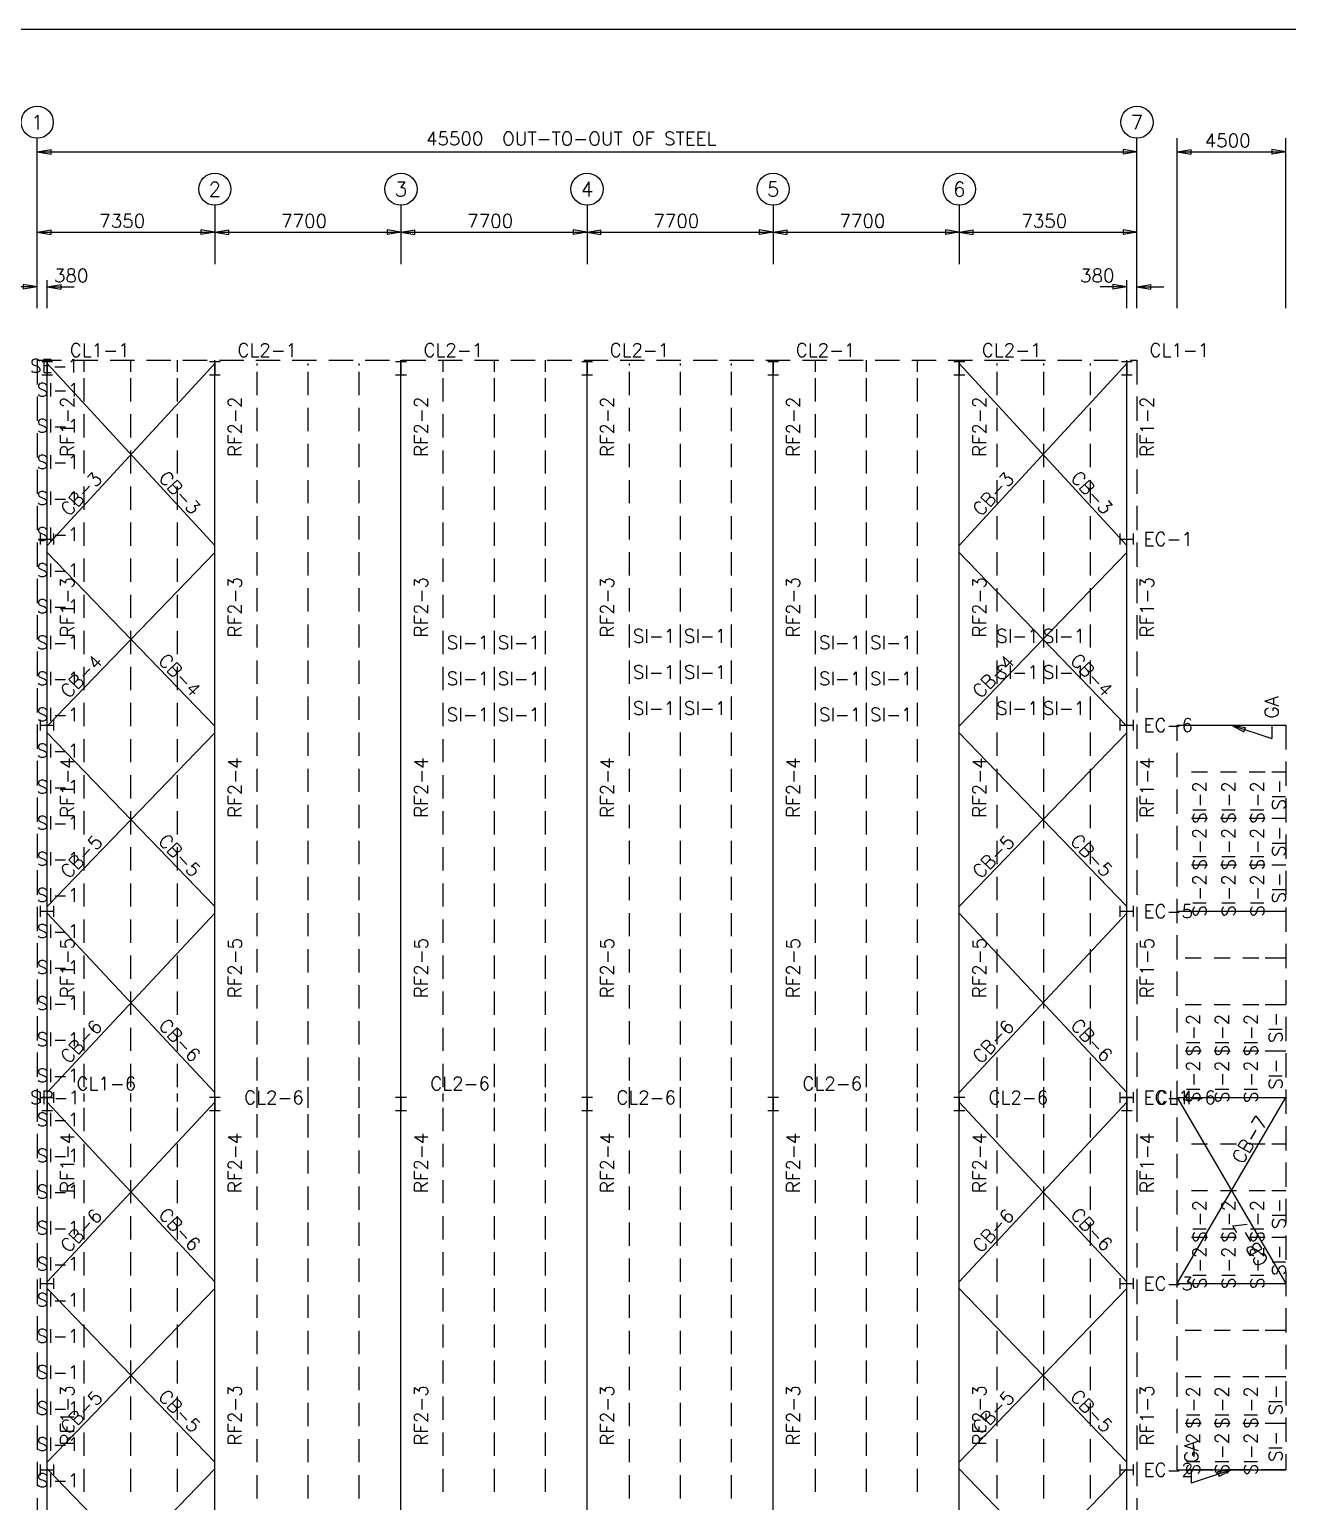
# Model space of a CAD drawing. Extents: x 0 to 133297, y 0 to 94260.
# Drawn here: x 46682 to 98735, y 33364 to 94260 of the extents above; entities that cross this region are included whole.
import ezdxf
from ezdxf.enums import TextEntityAlignment as Align

# ---------------------------------------------------------------- set-up
doc = ezdxf.new("R2010")
doc.units = 0
doc.linetypes.add('CONTIN', pattern=[0])
doc.linetypes.add('DASHED', pattern=[1507.5, 1007.7, -499.8])
doc.layers.get('0').update_dxf_attribs({"linetype": 'CONTIN'})
for name, color, linetype in [('1', 7, 'CONTIN'), ('10', 10, 'CONTIN'), ('11', 7, 'CONTIN'), ('12', 6, 'CONTIN'), ('13', 1, 'CONTIN'), ('15', 7, 'CONTIN'), ('2', 6, 'CONTIN'), ('22', 7, 'CONTIN'), ('3', 7, 'CONTIN'), ('4', 7, 'CONTIN'), ('5', 5, 'DASHED'), ('6', 6, 'CONTIN')]:
    doc.layers.add(name, color=color, linetype=linetype)
doc.styles.add('SIMPLEX', font='SIMPLEX')

# ---------------------------------------------------------------- blocks, each defined once
blk = doc.blocks.new('ARROWP')
for p, q in [((0, 0), (-576, 96)), ((-576, 96), (-576, -96)), ((0, 0), (-576, -96))]:
    blk.add_line(p, q)
blk = doc.blocks.new('WCOL')
for p, q in [((-10.2, 0), (10.2, 0)), ((0, 0), (0, -25.4)), ((-10.2, -25.4), (10.2, -25.4))]:
    blk.add_line(p, q)
blk = doc.blocks.new('ARROW')
for p, q in [((0, 0), (-576, 96)), ((-576, 96), (-576, -96)), ((0, 0), (-576, -96))]:
    blk.add_line(p, q)
blk = doc.blocks.new('ROFFRM')
at = {"layer": '1'}
for p, q in [((1934.99988, 61000.0078), (1934.99988, 60516.6406)), ((3865.00122, 61000.0078), (3865.00122, 60516.6406)), ((5794.99951, 61000.0078), (5794.99951, 60516.6406)), ((16787.5, 61000.0078), (16787.5, 60516.6406)), ((18900, 61000.0078), (18900, 60516.6406)), ((21012.498, 61000.0078), (21012.498, 60516.6406)), ((32187.498, 61000.0078), (32187.498, 60516.6406)), ((34300, 61000.0078), (34300, 60516.6406)), ((36412.5, 61000.0078), (36412.5, 60516.6406)), ((415.659851, 53325.4219), (7350, 60861.4453)), ((415.659851, 60861.4453), (7350, 53325.4219)), ((9087.49902, 60861.4453), (9087.49902, 60782.6563)), ((9087.49902, 60516.6328), (9087.49902, 59556.1289)), ((11200, 60861.4453), (11200, 60782.6563)), ((11200, 60516.6328), (11200, 59556.1289)), ((13312.5, 60861.4453), (13312.5, 60782.6563)), ((13312.5, 60516.6328), (13312.5, 59556.1289)), ((24487.498, 60861.4453), (24487.498, 60782.6563)), ((24487.498, 60516.6328), (24487.498, 59556.1289)), ((26599.998, 60861.4453), (26599.998, 60782.6563)), ((26599.998, 60516.6328), (26599.998, 59556.1289)), ((28712.5, 60861.4453), (28712.5, 60782.6563)), ((28712.5, 60516.6328), (28712.5, 59556.1289)), ((38150, 53325.4219), (45084.3438, 60861.4453)), ((38150, 60861.4453), (45084.3438, 53325.4219)), ((39705, 60861.4453), (39705, 60782.6563)), ((39705, 60516.6328), (39705, 59556.1289)), ((41635, 60861.4453), (41635, 60782.6563)), ((41635, 60516.6328), (41635, 59556.1289)), ((43565, 60861.4453), (43565, 60782.6563)), ((43565, 60516.6328), (43565, 59556.1289)), ((1934.99988, 60250.6172), (1934.99988, 59290.1133)), ((3865.00122, 60250.6172), (3865.00122, 59290.1133)), ((5794.99951, 60250.6172), (5794.99951, 59290.1133)), ((16787.5, 60250.6172), (16787.5, 59290.1133)), ((18900, 60250.6172), (18900, 59290.1133)), ((21012.498, 60250.6172), (21012.498, 59290.1133)), ((32187.498, 60250.6172), (32187.498, 59290.1133)), ((34300, 60250.6172), (34300, 59290.1133)), ((36412.5, 60250.6172), (36412.5, 59290.1133)), ((1934.99988, 58758.0625), (1934.99988, 57797.5547)), ((3865.00122, 58758.0625), (3865.00122, 57797.5547)), ((5794.99951, 58758.0625), (5794.99951, 57797.5547)), ((9087.49902, 59024.0781), (9087.49902, 58063.5703)), ((11200, 59024.0781), (11200, 58063.5703)), ((13312.5, 59024.0781), (13312.5, 58063.5703)), ((16787.5, 58758.0625), (16787.5, 57797.5547)), ((18900, 58758.0625), (18900, 57797.5547)), ((21012.498, 58758.0625), (21012.498, 57797.5547)), ((24487.498, 59024.0781), (24487.498, 58063.5703)), ((26599.998, 59024.0781), (26599.998, 58063.5703)), ((28712.5, 59024.0781), (28712.5, 58063.5703)), ((32187.498, 58758.0625), (32187.498, 57797.5547)), ((34300, 58758.0625), (34300, 57797.5547)), ((36412.5, 58758.0625), (36412.5, 57797.5547)), ((39705, 59024.0781), (39705, 58063.5703)), ((41635, 59024.0781), (41635, 58063.5703)), ((43565, 59024.0781), (43565, 58063.5703)), ((1934.99988, 57265.5117), (1934.99988, 56305)), ((3865.00122, 57265.5117), (3865.00122, 56305)), ((5794.99951, 57265.5117), (5794.99951, 56305)), ((9087.49902, 57531.5273), (9087.49902, 56571.0156)), ((11200, 57531.5273), (11200, 56571.0156)), ((13312.5, 57531.5273), (13312.5, 56571.0156)), ((16787.5, 57265.5117), (16787.5, 56305)), ((18900, 57265.5117), (18900, 56305)), ((21012.498, 57265.5117), (21012.498, 56305)), ((24487.498, 57531.5273), (24487.498, 56571.0156)), ((26599.998, 57531.5273), (26599.998, 56571.0156)), ((28712.5, 57531.5273), (28712.5, 56571.0156)), ((32187.498, 57265.5117), (32187.498, 56305)), ((34300, 57265.5117), (34300, 56305)), ((36412.5, 57265.5117), (36412.5, 56305)), ((39705, 57531.5273), (39705, 56571.0156)), ((41635, 57531.5273), (41635, 56571.0156)), ((43565, 57531.5273), (43565, 56571.0156)), ((9087.49902, 56038.9648), (9087.49902, 55078.4648)), ((11200, 56038.9648), (11200, 55078.4648)), ((13312.5, 56038.9648), (13312.5, 55078.4648)), ((24487.498, 56038.9648), (24487.498, 55078.4648)), ((26599.998, 56038.9648), (26599.998, 55078.4648)), ((28712.5, 56038.9648), (28712.5, 55078.4648)), ((39705, 56038.9648), (39705, 55078.4648)), ((41635, 56038.9648), (41635, 55078.4648)), ((43565, 56038.9648), (43565, 55078.4648)), ((1934.99988, 55772.9453), (1934.99988, 54812.4414)), ((3865.00122, 55772.9453), (3865.00122, 54812.4414)), ((5794.99951, 55772.9453), (5794.99951, 54812.4414)), ((16787.5, 55772.9453), (16787.5, 54812.4414)), ((18900, 55772.9453), (18900, 54812.4414)), ((21012.498, 55772.9453), (21012.498, 54812.4414)), ((32187.498, 55772.9453), (32187.498, 54812.4414)), ((34300, 55772.9453), (34300, 54812.4414)), ((36412.5, 55772.9453), (36412.5, 54812.4414)), ((1934.99988, 54280.3984), (1934.99988, 53319.8828)), ((3865.00122, 54280.3984), (3865.00122, 53319.8828)), ((5794.99951, 54280.3984), (5794.99951, 53319.8828)), ((9087.49902, 54546.4141), (9087.49902, 53585.9023)), ((11200, 54546.4141), (11200, 53585.9023)), ((13312.5, 54546.4141), (13312.5, 53585.9023)), ((16787.5, 54280.3984), (16787.5, 53319.8828)), ((18900, 54280.3984), (18900, 53319.8828)), ((21012.498, 54280.3984), (21012.498, 53319.8828)), ((24487.498, 54546.4141), (24487.498, 53585.9023)), ((26599.998, 54546.4141), (26599.998, 53585.9023)), ((28712.5, 54546.4141), (28712.5, 53585.9023)), ((32187.498, 54280.3984), (32187.498, 53319.8828)), ((34300, 54280.3984), (34300, 53319.8828)), ((36412.5, 54280.3984), (36412.5, 53319.8828)), ((39705, 54546.4141), (39705, 53585.9023)), ((41635, 54546.4141), (41635, 53585.9023)), ((43565, 54546.4141), (43565, 53585.9023)), ((415.659851, 45862.6445), (7350, 53048.3164)), ((415.659851, 53048.3164), (7350, 45862.6445)), ((9087.49902, 53053.8516), (9087.49902, 52093.3516)), ((11200, 53053.8516), (11200, 52093.3516)), ((13312.5, 53053.8516), (13312.5, 52093.3516)), ((24487.498, 53053.8516), (24487.498, 52093.3516)), ((26599.998, 53053.8516), (26599.998, 52093.3516)), ((28712.5, 53053.8516), (28712.5, 52093.3516)), ((38150, 45862.6445), (45084.3438, 53048.3164)), ((38150, 53048.3164), (45084.3438, 45862.6445)), ((39705, 53053.8516), (39705, 52093.3516)), ((41635, 53053.8516), (41635, 52093.3516)), ((43565, 53053.8516), (43565, 52093.3516)), ((1934.99988, 52787.8359), (1934.99988, 51827.3242)), ((3865.00122, 52787.8359), (3865.00122, 51827.3242)), ((5794.99951, 52787.8359), (5794.99951, 51827.3242)), ((16787.5, 52787.8359), (16787.5, 51827.3242)), ((18900, 52787.8359), (18900, 51827.3242)), ((21012.498, 52787.8359), (21012.498, 51827.3242)), ((32187.498, 52787.8359), (32187.498, 51827.3242)), ((34300, 52787.8359), (34300, 51827.3242)), ((36412.5, 52787.8359), (36412.5, 51827.3242)), ((1934.99988, 51295.2852), (1934.99988, 50334.7695)), ((3865.00122, 51295.2852), (3865.00122, 50334.7695)), ((5794.99951, 51295.2852), (5794.99951, 50334.7695)), ((9087.49902, 51561.3086), (9087.49902, 50600.793)), ((11200, 51561.3086), (11200, 50600.793)), ((13312.5, 51561.3086), (13312.5, 50600.793)), ((16787.5, 51295.2852), (16787.5, 50334.7695)), ((18900, 51295.2852), (18900, 50334.7695)), ((21012.498, 51295.2852), (21012.498, 50334.7695)), ((24487.498, 51561.3086), (24487.498, 50600.793)), ((26599.998, 51561.3086), (26599.998, 50600.793)), ((28712.5, 51561.3086), (28712.5, 50600.793)), ((32187.498, 51295.2852), (32187.498, 50334.7695)), ((34300, 51295.2852), (34300, 50334.7695)), ((36412.5, 51295.2852), (36412.5, 50334.7695)), ((39705, 51561.3086), (39705, 50600.793)), ((41635, 51561.3086), (41635, 50600.793)), ((43565, 51561.3086), (43565, 50600.793)), ((9087.49902, 50068.75), (9087.49902, 49108.2383)), ((11200, 50068.75), (11200, 49108.2383)), ((13312.5, 50068.75), (13312.5, 49108.2383)), ((24487.498, 50068.75), (24487.498, 49108.2383)), ((26599.998, 50068.75), (26599.998, 49108.2383)), ((28712.5, 50068.75), (28712.5, 49108.2383)), ((39705, 50068.75), (39705, 49108.2383)), ((41635, 50068.75), (41635, 49108.2383)), ((43565, 50068.75), (43565, 49108.2383)), ((1934.99988, 49802.7266), (1934.99988, 48842.2148)), ((3865.00122, 49802.7266), (3865.00122, 48842.2148)), ((5794.99951, 49802.7266), (5794.99951, 48842.2148)), ((16787.5, 49802.7266), (16787.5, 48842.2148)), ((18900, 49802.7266), (18900, 48842.2148)), ((21012.498, 49802.7266), (21012.498, 48842.2148)), ((32187.498, 49802.7266), (32187.498, 48842.2148)), ((34300, 49802.7266), (34300, 48842.2148)), ((36412.5, 49802.7266), (36412.5, 48842.2148)), ((1934.99988, 48310.1719), (1934.99988, 47349.6563)), ((3865.00122, 48310.1719), (3865.00122, 47349.6563)), ((5794.99951, 48310.1719), (5794.99951, 47349.6563)), ((9087.49902, 48576.1953), (9087.49902, 47615.6797)), ((11200, 48576.1953), (11200, 47615.6797)), ((13312.5, 48576.1953), (13312.5, 47615.6797)), ((16787.5, 48310.1719), (16787.5, 47349.6563)), ((18900, 48310.1719), (18900, 47349.6563)), ((21012.498, 48310.1719), (21012.498, 47349.6563)), ((24487.498, 48576.1953), (24487.498, 47615.6797)), ((26599.998, 48576.1953), (26599.998, 47615.6797)), ((28712.5, 48576.1953), (28712.5, 47615.6797)), ((32187.498, 48310.1719), (32187.498, 47349.6563)), ((34300, 48310.1719), (34300, 47349.6563)), ((36412.5, 48310.1719), (36412.5, 47349.6563)), ((39705, 48576.1953), (39705, 47615.6797)), ((41635, 48576.1953), (41635, 47615.6797)), ((43565, 48576.1953), (43565, 47615.6797)), ((9087.49902, 47083.6367), (9087.49902, 46123.125)), ((11200, 47083.6367), (11200, 46123.125)), ((13312.5, 47083.6367), (13312.5, 46123.125)), ((24487.498, 47083.6367), (24487.498, 46123.125)), ((26599.998, 47083.6367), (26599.998, 46123.125)), ((28712.5, 47083.6367), (28712.5, 46123.125)), ((39705, 47083.6367), (39705, 46123.125)), ((41635, 47083.6367), (41635, 46123.125)), ((43565, 47083.6367), (43565, 46123.125)), ((1934.99988, 46817.6133), (1934.99988, 45857.1016)), ((3865.00122, 46817.6133), (3865.00122, 45857.1016)), ((5794.99951, 46817.6133), (5794.99951, 45857.1016)), ((16787.5, 46817.6133), (16787.5, 45857.1016)), ((18900, 46817.6133), (18900, 45857.1016)), ((21012.498, 46817.6133), (21012.498, 45857.1016)), ((32187.498, 46817.6133), (32187.498, 45857.1016)), ((34300, 46817.6133), (34300, 45857.1016)), ((36412.5, 46817.6133), (36412.5, 45857.1016)), ((415.659851, 38399.8672), (7350, 45585.5391)), ((415.659851, 45585.5391), (7350, 38399.8672)), ((1934.99988, 45325.0586), (1934.99988, 44364.5469)), ((3865.00122, 45325.0586), (3865.00122, 44364.5469)), ((5794.99951, 45325.0586), (5794.99951, 44364.5469)), ((9087.49902, 45591.082), (9087.49902, 44630.5703)), ((11200, 45591.082), (11200, 44630.5703)), ((13312.5, 45591.082), (13312.5, 44630.5703)), ((16787.5, 45325.0586), (16787.5, 44364.5469)), ((18900, 45325.0586), (18900, 44364.5469)), ((21012.498, 45325.0586), (21012.498, 44364.5469)), ((24487.498, 45591.082), (24487.498, 44630.5703)), ((26599.998, 45591.082), (26599.998, 44630.5703)), ((28712.5, 45591.082), (28712.5, 44630.5703)), ((32187.498, 45325.0586), (32187.498, 44364.5469)), ((34300, 45325.0586), (34300, 44364.5469)), ((36412.5, 45325.0586), (36412.5, 44364.5469)), ((38150, 38399.8672), (45084.3438, 45585.5391)), ((38150, 45585.5391), (45084.3438, 38399.8672)), ((39705, 45591.082), (39705, 44630.5703)), ((41635, 45591.082), (41635, 44630.5703)), ((43565, 45591.082), (43565, 44630.5703)), ((9087.49902, 44098.5313), (9087.49902, 43138.0156)), ((11200, 44098.5313), (11200, 43138.0156)), ((13312.5, 44098.5313), (13312.5, 43138.0156)), ((24487.498, 44098.5313), (24487.498, 43138.0156)), ((26599.998, 44098.5313), (26599.998, 43138.0156)), ((28712.5, 44098.5313), (28712.5, 43138.0156)), ((39705, 44098.5313), (39705, 43138.0156)), ((41635, 44098.5313), (41635, 43138.0156)), ((43565, 44098.5313), (43565, 43138.0156)), ((47760.6797, 43975.0039), (48422.6836, 43975.0039)), ((48954.7266, 43975.0039), (49616.7305, 43975.0039)), ((50148.7695, 43975.0039), (50810.7695, 43975.0039)), ((51076.793, 43975.0039), (51662.6406, 43975.0039)), ((51076.793, 43975.0039), (51662.6406, 43975.0039)), ((1934.99988, 43832.5039), (1934.99988, 42871.9922)), ((3865.00122, 43832.5039), (3865.00122, 42871.9922)), ((5794.99951, 43832.5039), (5794.99951, 42871.9922)), ((16787.5, 43832.5039), (16787.5, 42871.9922)), ((18900, 43832.5039), (18900, 42871.9922)), ((21012.498, 43832.5039), (21012.498, 42871.9922)), ((32187.498, 43832.5039), (32187.498, 42871.9922)), ((34300, 43832.5039), (34300, 42871.9922)), ((36412.5, 43832.5039), (36412.5, 42871.9922)), ((1934.99988, 42339.9492), (1934.99988, 41379.4336)), ((3865.00122, 42339.9492), (3865.00122, 41379.4336)), ((5794.99951, 42339.9492), (5794.99951, 41379.4336)), ((9087.49902, 42605.9727), (9087.49902, 41645.457)), ((11200, 42605.9727), (11200, 41645.457)), ((13312.5, 42605.9727), (13312.5, 41645.457)), ((16787.5, 42339.9492), (16787.5, 41379.4336)), ((18900, 42339.9492), (18900, 41379.4336)), ((21012.498, 42339.9492), (21012.498, 41379.4336)), ((24487.498, 42605.9727), (24487.498, 41645.457)), ((26599.998, 42605.9727), (26599.998, 41645.457)), ((28712.5, 42605.9727), (28712.5, 41645.457)), ((32187.498, 42339.9492), (32187.498, 41379.4336)), ((34300, 42339.9492), (34300, 41379.4336)), ((36412.5, 42339.9492), (36412.5, 41379.4336)), ((39705, 42605.9727), (39705, 41645.457)), ((41635, 42605.9727), (41635, 41645.457)), ((43565, 42605.9727), (43565, 41645.457)), ((47760.6797, 42050.0039), (48422.6836, 42050.0039)), ((48954.7266, 42050.0039), (49616.7305, 42050.0039)), ((50148.7695, 42050.0039), (50810.7695, 42050.0039)), ((51076.793, 42050.0039), (51662.6406, 42050.0039)), ((51076.793, 42050.0039), (51662.6406, 42050.0039)), ((1934.99988, 40847.3906), (1934.99988, 39886.8789)), ((3865.00122, 40847.3906), (3865.00122, 39886.8789)), ((5794.99951, 40847.3906), (5794.99951, 39886.8789)), ((9087.49902, 41113.4141), (9087.49902, 40152.9023)), ((11200, 41113.4141), (11200, 40152.9023)), ((13312.5, 41113.4141), (13312.5, 40152.9023)), ((16787.5, 40847.3906), (16787.5, 39886.8789)), ((18900, 40847.3906), (18900, 39886.8789)), ((21012.498, 40847.3906), (21012.498, 39886.8789)), ((24487.498, 41113.4141), (24487.498, 40152.9023)), ((26599.998, 41113.4141), (26599.998, 40152.9023)), ((28712.5, 41113.4141), (28712.5, 40152.9023)), ((32187.498, 40847.3906), (32187.498, 39886.8789)), ((34300, 40847.3906), (34300, 39886.8789)), ((36412.5, 40847.3906), (36412.5, 39886.8789)), ((39705, 41113.4141), (39705, 40152.9023)), ((41635, 41113.4141), (41635, 40152.9023)), ((43565, 41113.4141), (43565, 40152.9023)), ((9087.49902, 39620.8633), (9087.49902, 38660.3477)), ((11200, 39620.8633), (11200, 38660.3477)), ((13312.5, 39620.8633), (13312.5, 38660.3477)), ((24487.498, 39620.8633), (24487.498, 38660.3477)), ((26599.998, 39620.8633), (26599.998, 38660.3477)), ((28712.5, 39620.8633), (28712.5, 38660.3477)), ((39705, 39620.8633), (39705, 38660.3477)), ((41635, 39620.8633), (41635, 38660.3477)), ((43565, 39620.8633), (43565, 38660.3477)), ((47760.6797, 40125), (48422.6836, 40125)), ((48954.7266, 40125), (49616.7305, 40125)), ((50148.7695, 40125), (50810.7695, 40125)), ((51076.793, 40125), (51662.6406, 40125)), ((51076.793, 40125), (51662.6406, 40125)), ((1934.99988, 39354.8359), (1934.99988, 38394.3242)), ((3865.00122, 39354.8359), (3865.00122, 38394.3242)), ((5794.99951, 39354.8359), (5794.99951, 38394.3242)), ((16787.5, 39354.8359), (16787.5, 38394.3242)), ((18900, 39354.8359), (18900, 38394.3242)), ((21012.498, 39354.8359), (21012.498, 38394.3242)), ((32187.498, 39354.8359), (32187.498, 38394.3242)), ((34300, 39354.8359), (34300, 38394.3242)), ((36412.5, 39354.8359), (36412.5, 38394.3242)), ((415.659851, 30700.0039), (7350, 38122.7617)), ((415.659851, 38122.7617), (7350, 30700.0039)), ((1934.99988, 37862.2813), (1934.99988, 36901.7656)), ((3865.00122, 37862.2813), (3865.00122, 36901.7656)), ((5794.99951, 37862.2813), (5794.99951, 36901.7656)), ((9087.49902, 38128.3047), (9087.49902, 37167.7891)), ((11200, 38128.3047), (11200, 37167.7891)), ((13312.5, 38128.3047), (13312.5, 37167.7891)), ((16787.5, 37862.2813), (16787.5, 36901.7656)), ((18900, 37862.2813), (18900, 36901.7656)), ((21012.498, 37862.2813), (21012.498, 36901.7656)), ((24487.498, 38128.3047), (24487.498, 37167.7891)), ((26599.998, 38128.3047), (26599.998, 37167.7891)), ((28712.5, 38128.3047), (28712.5, 37167.7891)), ((32187.498, 37862.2813), (32187.498, 36901.7656)), ((34300, 37862.2813), (34300, 36901.7656)), ((36412.5, 37862.2813), (36412.5, 36901.7656)), ((38150, 30700.0039), (45084.3438, 38122.7617)), ((38150, 38122.7617), (45084.3438, 30700.0039)), ((39705, 38128.3047), (39705, 37167.7891)), ((41635, 38128.3047), (41635, 37167.7891)), ((43565, 38128.3047), (43565, 37167.7891)), ((9087.49902, 36635.7461), (9087.49902, 35675.2344)), ((11200, 36635.7461), (11200, 35675.2344)), ((13312.5, 36635.7461), (13312.5, 35675.2344)), ((24487.498, 36635.7461), (24487.498, 35675.2344)), ((26599.998, 36635.7461), (26599.998, 35675.2344)), ((28712.5, 36635.7461), (28712.5, 35675.2344)), ((39705, 36635.7461), (39705, 35675.2344)), ((41635, 36635.7461), (41635, 35675.2344)), ((43565, 36635.7461), (43565, 35675.2344)), ((1934.99988, 36369.7227), (1934.99988, 35409.2109)), ((3865.00122, 36369.7227), (3865.00122, 35409.2109)), ((5794.99951, 36369.7227), (5794.99951, 35409.2109)), ((16787.5, 36369.7227), (16787.5, 35409.2109)), ((18900, 36369.7227), (18900, 35409.2109)), ((21012.498, 36369.7227), (21012.498, 35409.2109)), ((32187.498, 36369.7227), (32187.498, 35409.2109)), ((34300, 36369.7227), (34300, 35409.2109)), ((36412.5, 36369.7227), (36412.5, 35409.2109)), ((47494.6563, 36274.9961), (48156.6602, 36274.9961)), ((48688.7031, 36274.9961), (49350.7031, 36274.9961)), ((49882.7461, 36274.9961), (50544.7461, 36274.9961)), ((50810.7656, 36274.9961), (51662.6406, 36274.9961)), ((50810.7656, 36274.9961), (51662.6406, 36274.9961)), ((1934.99988, 34877.168), (1934.99988, 33916.6563)), ((3865.00122, 34877.168), (3865.00122, 33916.6563)), ((5794.99951, 34877.168), (5794.99951, 33916.6563)), ((9087.49902, 35143.1953), (9087.49902, 34182.6797)), ((11200, 35143.1953), (11200, 34182.6797)), ((13312.5, 35143.1953), (13312.5, 34182.6797)), ((16787.5, 34877.168), (16787.5, 33916.6563)), ((18900, 34877.168), (18900, 33916.6563)), ((21012.498, 34877.168), (21012.498, 33916.6563)), ((24487.498, 35143.1953), (24487.498, 34182.6797)), ((26599.998, 35143.1953), (26599.998, 34182.6797)), ((28712.5, 35143.1953), (28712.5, 34182.6797)), ((32187.498, 34877.168), (32187.498, 33916.6563)), ((34300, 34877.168), (34300, 33916.6563)), ((36412.5, 34877.168), (36412.5, 33916.6563)), ((39705, 35143.1953), (39705, 34182.6797)), ((41635, 35143.1953), (41635, 34182.6797)), ((43565, 35143.1953), (43565, 34182.6797)), ((47494.6563, 34350), (48156.6602, 34350)), ((48688.7031, 34350), (49350.7031, 34350)), ((49882.7461, 34350), (50544.7461, 34350)), ((50810.7656, 34350), (51662.6406, 34350)), ((50810.7656, 34350), (51662.6406, 34350)), ((9087.49902, 33650.6367), (9087.49902, 32690.125)), ((11200, 33650.6367), (11200, 32690.125)), ((13312.5, 33650.6367), (13312.5, 32690.125)), ((24487.498, 33650.6367), (24487.498, 32690.125)), ((26599.998, 33650.6367), (26599.998, 32690.125)), ((28712.5, 33650.6367), (28712.5, 32690.125)), ((39705, 33650.6367), (39705, 32690.125)), ((41635, 33650.6367), (41635, 32690.125)), ((43565, 33650.6367), (43565, 32690.125)), ((1934.99988, 33384.6133), (1934.99988, 32424.1016)), ((3865.00122, 33384.6133), (3865.00122, 32424.1016)), ((5794.99951, 33384.6133), (5794.99951, 32424.1016)), ((16787.5, 33384.6133), (16787.5, 32424.1016)), ((18900, 33384.6133), (18900, 32424.1016)), ((21012.498, 33384.6133), (21012.498, 32424.1016)), ((32187.498, 33384.6133), (32187.498, 32424.1016)), ((34300, 33384.6133), (34300, 32424.1016)), ((36412.5, 33384.6133), (36412.5, 32424.1016)), ((47494.6563, 32424.998), (48156.6602, 32424.998)), ((48688.7031, 32424.998), (49350.7031, 32424.998)), ((49882.7461, 32424.998), (50544.7461, 32424.998)), ((50810.7656, 32424.998), (51662.6406, 32424.998)), ((50810.7656, 32424.998), (51662.6406, 32424.998)), ((1934.99988, 31892.0566), (1934.99988, 30931.5449)), ((3865.00122, 31892.0566), (3865.00122, 30931.5449)), ((5794.99951, 31892.0566), (5794.99951, 30931.5449)), ((9087.49902, 32158.084), (9087.49902, 31197.5684)), ((11200, 32158.084), (11200, 31197.5684)), ((13312.5, 32158.084), (13312.5, 31197.5684)), ((16787.5, 31892.0566), (16787.5, 30931.5449)), ((18900, 31892.0566), (18900, 30931.5449)), ((21012.498, 31892.0566), (21012.498, 30931.5449)), ((24487.498, 32158.084), (24487.498, 31197.5684)), ((26599.998, 32158.084), (26599.998, 31197.5684)), ((28712.5, 32158.084), (28712.5, 31197.5684)), ((32187.498, 31892.0566), (32187.498, 30931.5449)), ((34300, 31892.0566), (34300, 30931.5449)), ((36412.5, 31892.0566), (36412.5, 30931.5449)), ((39705, 32158.084), (39705, 31197.5684)), ((41635, 32158.084), (41635, 31197.5684)), ((43565, 32158.084), (43565, 31197.5684)), ((1934.99988, 30665.5234), (1934.99988, 30334.502)), ((3865.00122, 30665.5234), (3865.00122, 30334.502)), ((5794.99951, 30665.5234), (5794.99951, 30334.502)), ((9087.49902, 30931.5449), (9087.49902, 30068.4766)), ((11200, 30931.5449), (11200, 30068.4766)), ((13312.5, 30931.5449), (13312.5, 30068.4766)), ((16787.5, 30665.5234), (16787.5, 30334.502)), ((18900, 30665.5234), (18900, 30334.502)), ((21012.498, 30665.5234), (21012.498, 30334.502)), ((24487.498, 30931.5449), (24487.498, 30068.4766)), ((26599.998, 30931.5449), (26599.998, 30068.4766)), ((28712.5, 30931.5449), (28712.5, 30068.4766)), ((32187.498, 30665.5234), (32187.498, 30334.502)), ((34300, 30665.5234), (34300, 30334.502)), ((36412.5, 30665.5234), (36412.5, 30334.502)), ((39705, 30931.5449), (39705, 30068.4766)), ((41635, 30931.5449), (41635, 30068.4766)), ((43565, 30931.5449), (43565, 30068.4766)), ((47162.6406, 30499.9961), (51662.6406, 22799.998)), ((47162.6406, 22799.998), (51662.6406, 30499.9961)), ((415.659851, 22877.2637), (7350, 30300.0039)), ((415.659851, 30300.0039), (7350, 22877.2637)), ((1934.99988, 30068.4805), (1934.99988, 29107.9688)), ((3865.00122, 30068.4805), (3865.00122, 29107.9688)), ((5794.99951, 30068.4805), (5794.99951, 29107.9688)), ((16787.5, 30068.4805), (16787.5, 29107.9688)), ((18900, 30068.4805), (18900, 29107.9688)), ((21012.498, 30068.4805), (21012.498, 29107.9688)), ((32187.498, 30068.4805), (32187.498, 29107.9688)), ((34300, 30068.4805), (34300, 29107.9688)), ((36412.5, 30068.4805), (36412.5, 29107.9688)), ((38150, 22877.2637), (45084.3438, 30300.0039)), ((38150, 30300.0039), (45084.3438, 22877.2637)), ((9087.49902, 29802.457), (9087.49902, 28841.9453)), ((11200, 29802.457), (11200, 28841.9453)), ((13312.5, 29802.457), (13312.5, 28841.9453)), ((24487.498, 29802.457), (24487.498, 28841.9453)), ((26599.998, 29802.457), (26599.998, 28841.9453)), ((28712.5, 29802.457), (28712.5, 28841.9453)), ((39705, 29802.457), (39705, 28841.9453)), ((41635, 29802.457), (41635, 28841.9453)), ((43565, 29802.457), (43565, 28841.9453)), ((1934.99988, 28575.9258), (1934.99988, 27615.4121)), ((3865.00122, 28575.9258), (3865.00122, 27615.4121)), ((5794.99951, 28575.9258), (5794.99951, 27615.4121)), ((9087.49902, 28309.9004), (9087.49902, 27349.3848)), ((11200, 28309.9004), (11200, 27349.3848)), ((13312.5, 28309.9004), (13312.5, 27349.3848)), ((16787.5, 28575.9258), (16787.5, 27615.4121)), ((18900, 28575.9258), (18900, 27615.4121)), ((21012.498, 28575.9258), (21012.498, 27615.4121)), ((24487.498, 28309.9004), (24487.498, 27349.3848)), ((26599.998, 28309.9004), (26599.998, 27349.3848)), ((28712.5, 28309.9004), (28712.5, 27349.3848)), ((32187.498, 28575.9258), (32187.498, 27615.4121)), ((34300, 28575.9258), (34300, 27615.4121)), ((36412.5, 28575.9258), (36412.5, 27615.4121)), ((39705, 28309.9004), (39705, 27349.3848)), ((41635, 28309.9004), (41635, 27349.3848)), ((43565, 28309.9004), (43565, 27349.3848)), ((47760.6797, 28575.002), (48422.6836, 28575.002)), ((48954.7266, 28575.002), (49616.7305, 28575.002)), ((50148.7695, 28575.002), (50810.7695, 28575.002)), ((51076.793, 28575.002), (51662.6406, 28575.002)), ((51076.793, 28575.002), (51662.6406, 28575.002)), ((1934.99988, 27083.3691), (1934.99988, 26122.8555)), ((3865.00122, 27083.3691), (3865.00122, 26122.8555)), ((5794.99951, 27083.3691), (5794.99951, 26122.8555)), ((9087.49902, 26817.3457), (9087.49902, 25856.8359)), ((11200, 26817.3457), (11200, 25856.8359)), ((13312.5, 26817.3457), (13312.5, 25856.8359)), ((16787.5, 27083.3691), (16787.5, 26122.8555)), ((18900, 27083.3691), (18900, 26122.8555)), ((21012.498, 27083.3691), (21012.498, 26122.8555)), ((24487.498, 26817.3457), (24487.498, 25856.8359)), ((26599.998, 26817.3457), (26599.998, 25856.8359)), ((28712.5, 26817.3457), (28712.5, 25856.8359)), ((32187.498, 27083.3691), (32187.498, 26122.8555)), ((34300, 27083.3691), (34300, 26122.8555)), ((36412.5, 27083.3691), (36412.5, 26122.8555)), ((39705, 26817.3457), (39705, 25856.8359)), ((41635, 26817.3457), (41635, 25856.8359)), ((43565, 26817.3457), (43565, 25856.8359)), ((47760.6797, 26649.998), (48422.6836, 26649.998)), ((48954.7266, 26649.998), (49616.7305, 26649.998)), ((50148.7695, 26649.998), (50810.7695, 26649.998)), ((51076.793, 26649.998), (51662.6406, 26649.998)), ((51076.793, 26649.998), (51662.6406, 26649.998)), ((1934.99988, 25590.8105), (1934.99988, 24630.3008)), ((3865.00122, 25590.8105), (3865.00122, 24630.3008)), ((5794.99951, 25590.8105), (5794.99951, 24630.3008)), ((16787.5, 25590.8105), (16787.5, 24630.3008)), ((18900, 25590.8105), (18900, 24630.3008)), ((21012.498, 25590.8105), (21012.498, 24630.3008)), ((32187.498, 25590.8105), (32187.498, 24630.3008)), ((34300, 25590.8105), (34300, 24630.3008)), ((36412.5, 25590.8105), (36412.5, 24630.3008)), ((9087.49902, 25324.791), (9087.49902, 24364.2793)), ((11200, 25324.791), (11200, 24364.2793)), ((13312.5, 25324.791), (13312.5, 24364.2793)), ((24487.498, 25324.791), (24487.498, 24364.2793)), ((26599.998, 25324.791), (26599.998, 24364.2793)), ((28712.5, 25324.791), (28712.5, 24364.2793)), ((39705, 25324.791), (39705, 24364.2793)), ((41635, 25324.791), (41635, 24364.2793)), ((43565, 25324.791), (43565, 24364.2793)), ((47760.6797, 24724.998), (48422.6836, 24724.998)), ((48954.7266, 24724.998), (49616.7305, 24724.998)), ((50148.7695, 24724.998), (50810.7695, 24724.998)), ((51076.793, 24724.998), (51662.6406, 24724.998)), ((51076.793, 24724.998), (51662.6406, 24724.998)), ((1934.99988, 24098.2559), (1934.99988, 23137.7441)), ((3865.00122, 24098.2559), (3865.00122, 23137.7441)), ((5794.99951, 24098.2559), (5794.99951, 23137.7441)), ((9087.49902, 23832.2344), (9087.49902, 22871.7227)), ((11200, 23832.2344), (11200, 22871.7227)), ((13312.5, 23832.2344), (13312.5, 22871.7227)), ((16787.5, 24098.2559), (16787.5, 23137.7441)), ((18900, 24098.2559), (18900, 23137.7441)), ((21012.498, 24098.2559), (21012.498, 23137.7441)), ((24487.498, 23832.2344), (24487.498, 22871.7227)), ((26599.998, 23832.2344), (26599.998, 22871.7227)), ((28712.5, 23832.2344), (28712.5, 22871.7227)), ((32187.498, 24098.2559), (32187.498, 23137.7441)), ((34300, 24098.2559), (34300, 23137.7441)), ((36412.5, 24098.2559), (36412.5, 23137.7441)), ((39705, 23832.2344), (39705, 22871.7227)), ((41635, 23832.2344), (41635, 22871.7227)), ((43565, 23832.2344), (43565, 22871.7227)), ((415.659851, 15414.4834), (7350, 22600.1582)), ((415.659851, 22600.1582), (7350, 15414.4834)), ((1934.99988, 22605.6992), (1934.99988, 21645.1895)), ((3865.00122, 22605.6992), (3865.00122, 21645.1895)), ((5794.99951, 22605.6992), (5794.99951, 21645.1895)), ((16787.5, 22605.6992), (16787.5, 21645.1895)), ((18900, 22605.6992), (18900, 21645.1895)), ((21012.498, 22605.6992), (21012.498, 21645.1895)), ((32187.498, 22605.6992), (32187.498, 21645.1895)), ((34300, 22605.6992), (34300, 21645.1895)), ((36412.5, 22605.6992), (36412.5, 21645.1895)), ((38150, 15414.4834), (45084.3438, 22600.1582)), ((38150, 22600.1582), (45084.3438, 15414.4834)), ((9087.49902, 22339.6777), (9087.49902, 21379.168)), ((11200, 22339.6777), (11200, 21379.168)), ((13312.5, 22339.6777), (13312.5, 21379.168)), ((24487.498, 22339.6777), (24487.498, 21379.168)), ((26599.998, 22339.6777), (26599.998, 21379.168)), ((28712.5, 22339.6777), (28712.5, 21379.168)), ((39705, 22339.6777), (39705, 21379.168)), ((41635, 22339.6777), (41635, 21379.168)), ((43565, 22339.6777), (43565, 21379.168)), ((1934.99988, 21113.1426), (1934.99988, 20152.6328)), ((3865.00122, 21113.1426), (3865.00122, 20152.6328)), ((5794.99951, 21113.1426), (5794.99951, 20152.6328)), ((9087.49902, 20847.123), (9087.49902, 19886.6113)), ((11200, 20847.123), (11200, 19886.6113)), ((13312.5, 20847.123), (13312.5, 19886.6113)), ((16787.5, 21113.1426), (16787.5, 20152.6328)), ((18900, 21113.1426), (18900, 20152.6328)), ((21012.498, 21113.1426), (21012.498, 20152.6328)), ((24487.498, 20847.123), (24487.498, 19886.6113)), ((26599.998, 20847.123), (26599.998, 19886.6113)), ((28712.5, 20847.123), (28712.5, 19886.6113)), ((32187.498, 21113.1426), (32187.498, 20152.6328)), ((34300, 21113.1426), (34300, 20152.6328)), ((36412.5, 21113.1426), (36412.5, 20152.6328)), ((39705, 20847.123), (39705, 19886.6113)), ((41635, 20847.123), (41635, 19886.6113)), ((43565, 20847.123), (43565, 19886.6113)), ((47494.6563, 20875.002), (48156.6602, 20875.002)), ((48688.7031, 20875.002), (49350.7031, 20875.002)), ((49882.7461, 20875.002), (50544.7461, 20875.002)), ((50810.7656, 20875.002), (51662.6406, 20875.002)), ((50810.7656, 20875.002), (51662.6406, 20875.002)), ((1934.99988, 19620.5879), (1934.99988, 18660.0762)), ((3865.00122, 19620.5879), (3865.00122, 18660.0762)), ((5794.99951, 19620.5879), (5794.99951, 18660.0762)), ((16787.5, 19620.5879), (16787.5, 18660.0762)), ((18900, 19620.5879), (18900, 18660.0762)), ((21012.498, 19620.5879), (21012.498, 18660.0762)), ((32187.498, 19620.5879), (32187.498, 18660.0762)), ((34300, 19620.5879), (34300, 18660.0762)), ((36412.5, 19620.5879), (36412.5, 18660.0762)), ((9087.49902, 19354.5664), (9087.49902, 18394.0547)), ((11200, 19354.5664), (11200, 18394.0547)), ((13312.5, 19354.5664), (13312.5, 18394.0547)), ((24487.498, 19354.5664), (24487.498, 18394.0547)), ((26599.998, 19354.5664), (26599.998, 18394.0547)), ((28712.5, 19354.5664), (28712.5, 18394.0547)), ((39705, 19354.5664), (39705, 18394.0547)), ((41635, 19354.5664), (41635, 18394.0547)), ((43565, 19354.5664), (43565, 18394.0547)), ((47494.6563, 18950), (48156.6602, 18950)), ((48688.7031, 18950), (49350.7031, 18950)), ((49882.7461, 18950), (50544.7461, 18950)), ((50810.7656, 18950), (51662.6406, 18950)), ((50810.7656, 18950), (51662.6406, 18950)), ((1934.99988, 18128.0313), (1934.99988, 17167.5215)), ((3865.00122, 18128.0313), (3865.00122, 17167.5215)), ((5794.99951, 18128.0313), (5794.99951, 17167.5215)), ((9087.49902, 17862.0098), (9087.49902, 16901.502)), ((11200, 17862.0098), (11200, 16901.502)), ((13312.5, 17862.0098), (13312.5, 16901.502)), ((16787.5, 18128.0313), (16787.5, 17167.5215)), ((18900, 18128.0313), (18900, 17167.5215)), ((21012.498, 18128.0313), (21012.498, 17167.5215)), ((24487.498, 17862.0098), (24487.498, 16901.502)), ((26599.998, 17862.0098), (26599.998, 16901.502)), ((28712.5, 17862.0098), (28712.5, 16901.502)), ((32187.498, 18128.0313), (32187.498, 17167.5215)), ((34300, 18128.0313), (34300, 17167.5215)), ((36412.5, 18128.0313), (36412.5, 17167.5215)), ((39705, 17862.0098), (39705, 16901.502)), ((41635, 17862.0098), (41635, 16901.502)), ((43565, 17862.0098), (43565, 16901.502)), ((1934.99988, 16635.4766), (1934.99988, 15674.9629)), ((3865.00122, 16635.4766), (3865.00122, 15674.9629)), ((5794.99951, 16635.4766), (5794.99951, 15674.9629)), ((16787.5, 16635.4766), (16787.5, 15674.9629)), ((18900, 16635.4766), (18900, 15674.9629)), ((21012.498, 16635.4766), (21012.498, 15674.9629)), ((32187.498, 16635.4766), (32187.498, 15674.9629)), ((34300, 16635.4766), (34300, 15674.9629)), ((36412.5, 16635.4766), (36412.5, 15674.9629)), ((47494.6563, 17025), (48156.6602, 17025)), ((48688.7031, 17025), (49350.7031, 17025)), ((49882.7461, 17025), (50544.7461, 17025)), ((50810.7656, 17025), (51662.6406, 17025)), ((50810.7656, 17025), (51662.6406, 17025)), ((9087.49902, 16369.4561), (9087.49902, 15408.9443)), ((11200, 16369.4561), (11200, 15408.9443)), ((13312.5, 16369.4561), (13312.5, 15408.9443)), ((24487.498, 16369.4561), (24487.498, 15408.9443)), ((26599.998, 16369.4561), (26599.998, 15408.9443)), ((28712.5, 16369.4561), (28712.5, 15408.9443)), ((39705, 16369.4561), (39705, 15408.9443)), ((41635, 16369.4561), (41635, 15408.9443)), ((43565, 16369.4561), (43565, 15408.9443)), ((415.659851, 7951.70605), (7350, 15137.3779)), ((415.659851, 15137.3779), (7350, 7951.70605)), ((1934.99988, 15142.918), (1934.99988, 14182.4082)), ((3865.00122, 15142.918), (3865.00122, 14182.4082)), ((5794.99951, 15142.918), (5794.99951, 14182.4082)), ((9087.49902, 14876.8975), (9087.49902, 13916.3867)), ((11200, 14876.8975), (11200, 13916.3867)), ((13312.5, 14876.8975), (13312.5, 13916.3867)), ((16787.5, 15142.918), (16787.5, 14182.4082)), ((18900, 15142.918), (18900, 14182.4082)), ((21012.498, 15142.918), (21012.498, 14182.4082)), ((24487.498, 14876.8975), (24487.498, 13916.3867)), ((26599.998, 14876.8975), (26599.998, 13916.3867)), ((28712.5, 14876.8975), (28712.5, 13916.3867)), ((32187.498, 15142.918), (32187.498, 14182.4082)), ((34300, 15142.918), (34300, 14182.4082)), ((36412.5, 15142.918), (36412.5, 14182.4082)), ((38150, 7951.70605), (45084.3438, 15137.3779)), ((38150, 15137.3779), (45084.3438, 7951.70605)), ((39705, 14876.8975), (39705, 13916.3867)), ((41635, 14876.8975), (41635, 13916.3867)), ((43565, 14876.8975), (43565, 13916.3867))]:
    blk.add_line(p, q, dxfattribs=at)
at = {"layer": '12'}
for p, q in [((0, 63147.5859), (0, 70175)), ((45500, 63147.5859), (45500, 70175)), ((47162.6406, 63147.5859), (47162.6406, 70175)), ((51662.6406, 63147.5859), (51662.6406, 70175)), ((7350.00146, 67403.9375), (7350.00146, 64965.4023)), ((15050.002, 67403.9375), (15050.002, 64965.4023)), ((22750.002, 67403.9375), (22750.002, 64965.4023)), ((30450.0039, 67403.9375), (30450.0039, 64965.4023)), ((38150, 67403.9375), (38150, 64965.4023)), ((0, 63147.5859), (0, 64311.4297)), ((415.659851, 63147.5859), (415.659851, 64311.4297)), ((45084.3438, 63147.5859), (45084.3438, 64311.4297)), ((45500, 63147.5859), (45500, 64311.4297))]:
    blk.add_line(p, q, dxfattribs=at)
at = {"layer": '13'}
for centre in [(0, 70840.0625), (45500, 70840.0625), (7350.00146, 68068.9922), (15050.002, 68068.9922), (22750.002, 68068.9922), (30450.0039, 68068.9922), (38150, 68068.9922)]:
    blk.add_circle(centre, 665.055786, dxfattribs=at)
at = {"layer": '2'}
for p, q in [((0, 69620.7891), (45500, 69620.7891)), ((47162.6406, 69620.7891), (51662.6406, 69620.7891)), ((0, 66295.5156), (45500, 66295.5156)), ((0, 64034.3242), (-1108.4263, 64034.3242)), ((415.659851, 64034.3242), (1524.08606, 64034.3242)), ((45084.3438, 64034.3242), (43975.918, 64034.3242)), ((45500, 64034.3242), (46608.4258, 64034.3242))]:
    blk.add_line(p, q, dxfattribs=at)
at = {"layer": '3'}
for p, q in [((49412.6406, 45900), (51075.2773, 45345.7852)), ((51075.2773, 45900), (51075.2773, 45345.7852)), ((47750, 15099.998), (47750, 14545.7852)), ((49412.6406, 15099.998), (47750, 14545.7852))]:
    blk.add_line(p, q, dxfattribs=at)
at = {"layer": '4'}
for p, q in [((415.659851, 0), (415.659851, 61000.0078)), ((7350, 0), (7350, 61000.0078)), ((15049.998, 0), (15049.998, 61000.0078)), ((22749.998, 0), (22749.998, 61000.0078)), ((30449.9961, 0), (30449.9961, 61000.0078)), ((38150, 0), (38150, 61000.0078)), ((45084.3438, 0), (45084.3438, 61000.0078)), ((47162.6406, 45900), (51662.6406, 45900)), ((47162.6406, 38200), (51662.6406, 38200)), ((47162.6406, 30499.9961), (51662.6406, 30499.9961)), ((47162.6406, 22799.998), (51662.6406, 22799.998)), ((47162.6406, 15099.998), (51662.6406, 15099.998))]:
    blk.add_line(p, q, dxfattribs=at)
at = {"layer": '5'}
for p, q in [((0, 61000.0078), (0, 30500.0039)), ((0, 61000.0078), (45500, 61000.0078)), ((45500, 61000.0078), (45500, 30500.0039)), ((47162.6406, 15099.998), (47162.6406, 45900)), ((47162.6406, 45900), (51662.6406, 45900)), ((51662.6406, 45900), (51662.6406, 15099.998)), ((0, 30500.0039), (0, 0)), ((45500, 30500.0039), (45500, 0)), ((51662.6406, 15099.998), (47162.6406, 15099.998))]:
    blk.add_line(p, q, dxfattribs=at)
at = {"layer": '6'}
for p, q in [((47162.6406, 45900), (51662.6406, 45900)), ((47162.6406, 15099.998), (51662.6406, 15099.998))]:
    blk.add_line(p, q, dxfattribs=at)
at = {"layer": '10', "xscale": -21.819414, "yscale": 21.8194142, "zscale": 21.8194142}
for p in [(415.658356, 60930.7188), (7350.00146, 60930.7188), (15050.002, 60930.7188), (22750.002, 60930.7188), (30450.0039, 60930.7188), (38150, 60930.7188), (45084.3438, 60930.7188), (415.659851, 30500.0039), (7350, 30500.0039), (15049.998, 30500.0039), (22749.998, 30500.0039), (30449.9961, 30500.0039), (38150, 30500.0039), (45084.3438, 30500.0039)]:
    blk.add_blockref('WCOL', p, dxfattribs=at)
at = {"layer": '10', "xscale": 21.8194142, "yscale": 21.8194142, "zscale": 21.8194142, "rotation": 90}
for p in [(138.553284, 53600), (44807.2383, 53600), (138.553284, 45900.0039), (44807.2383, 45900), (138.553284, 38200.0039), (44807.2383, 38200), (138.553284, 30500.0039), (44807.2383, 30499.9961), (138.553284, 22800.0039), (44807.2383, 22799.998), (138.553284, 15100.002), (44807.2383, 15099.998)]:
    blk.add_blockref('WCOL', p, dxfattribs=at)
at = {"layer": '2', "rotation": 180}
for p in [(0, 69620.7891), (47162.6406, 69620.7891), (0, 66295.5156), (7350.00146, 66295.5156), (15050.002, 66295.5156), (22750.002, 66295.5156), (30450.0039, 66295.5156), (38150, 66295.5156), (415.659851, 64034.3242), (45500, 64034.3242)]:
    blk.add_blockref('ARROW', p, dxfattribs=at)
at = {"layer": '2'}
for p in [(45500, 69620.7891), (51662.6406, 69620.7891), (7350.00146, 66295.5156), (15050.002, 66295.5156), (22750.002, 66295.5156), (30450.0039, 66295.5156), (38150, 66295.5156), (45500, 66295.5156), (0, 64034.3242), (45084.3438, 64034.3242)]:
    blk.add_blockref('ARROW', p, dxfattribs=at)
at = {"layer": '3'}
for p, rotation in [((49412.6406, 45900), 161.565), ((49412.6406, 15099.998), 378.435)]:
    blk.add_blockref('ARROWP', p, dxfattribs=dict(at, rotation=rotation))
at = {"layer": '11', "style": 'SIMPLEX'}
for s, p in [('45500', (16085.5889, 69886.8125)), ('4500', (48304.2148, 69805.5313)), ('7350', (2566.57422, 66480.25)), ('7700', (10091.5752, 66480.25)), ('7700', (17791.5762, 66480.25)), ('7700', (25491.5762, 66480.25)), ('7700', (33191.5742, 66480.25)), ('7350', (40716.5742, 66480.25)), ('380', (692.766418, 64219.0664)), ('380', (43144.5977, 64219.0664))]:
    blk.add_text(s, height=554.213135, dxfattribs=at).set_placement(p)
at = {"layer": '13', "style": 'SIMPLEX'}
for s, p in [('1', (0, 70840.0625)), ('7', (45500, 70840.0625)), ('2', (7350.00146, 68068.9922)), ('3', (15050.002, 68068.9922)), ('4', (22750.002, 68068.9922)), ('5', (30450.0039, 68068.9922)), ('6', (38150, 68068.9922))]:
    blk.add_text(s, height=598.550171, dxfattribs=at).set_placement(p, align=Align.MIDDLE_CENTER)
at = {"layer": '15', "style": 'SIMPLEX'}
blk.add_text(' OUT-TO-OUT OF STEEL', height=554.213135, dxfattribs=at).set_placement((18856.6543, 69886.8125))
at = {"layer": '3', "style": 'SIMPLEX'}
for s, p in [(' CL1-1', (969.871399, 61138.5547)), (' CL2-1', (7904.21436, 61138.5547)), (' CL2-1', (15604.2148, 61138.5547)), (' CL2-1', (23304.2148, 61138.5547)), (' CL2-1', (31004.2148, 61138.5547)), (' CL2-1', (38704.2148, 61138.5547)), (' CL1-1', (45638.5547, 61138.5547)), ('SE-1', (-298.47906, 60481.2148)), ('SI-1', (-21.372532, 59493.2617)), ('SI-1', (-21.372532, 58000.6992)), ('SI-1', (-21.372532, 56508.1484)), ('SI-1', (-21.372532, 55015.5977)), ('SI-1', (-21.372532, 53523.0313)), ('EC-1', (45777.1094, 53322.8945)), ('SI-1', (-21.372532, 52030.4727)), ('SI-1', (-21.372532, 50537.918)), ('SI-1', (-21.372532, 49045.3672)), ('SI-1', (16943.627, 49045.3672)), ('SI-1', (19056.127, 49045.3672)), ('SI-1', (24643.627, 49311.3906)), ('SI-1', (26756.127, 49311.3906)), ('SI-1', (32343.6289, 49045.3672)), ('SI-1', (34456.1289, 49045.3672)), ('SI-1', (39678.6289, 49311.3906)), ('SI-1', (41608.6289, 49311.3906)), ('SI-1', (24643.627, 47818.832)), ('SI-1', (26756.127, 47818.832)), ('SI-1', (39678.6289, 47818.832)), ('SI-1', (41608.6289, 47818.832)), ('SI-1', (-21.372532, 47552.8086)), ('SI-1', (16943.627, 47552.8086)), ('SI-1', (19056.127, 47552.8086)), ('SI-1', (32343.6289, 47552.8086)), ('SI-1', (34456.1289, 47552.8086)), ('SI-1', (-21.372532, 46060.25)), ('SI-1', (16943.627, 46060.25)), ('SI-1', (19056.127, 46060.25)), ('SI-1', (24643.627, 46326.2773)), ('SI-1', (26756.127, 46326.2773)), ('SI-1', (32343.6289, 46060.25)), ('SI-1', (34456.1289, 46060.25)), ('SI-1', (39678.6289, 46326.2773)), ('SI-1', (41608.6289, 46326.2773)), ('EC-6', (45777.1094, 45622.8945)), ('SI-1', (-21.372532, 44567.6992)), ('SI-1', (-21.372532, 43075.1445)), ('SI-1', (-21.372532, 41582.582)), ('SI-1', (-21.372532, 40090.0313)), ('SI-1', (-21.372532, 38597.4766)), ('EC-5', (45777.1094, 37922.8945)), ('SI-1', (-21.372532, 37104.9141)), ('SI-1', (-21.372532, 35612.3633)), ('SI-1', (-21.372532, 34119.8086)), ('SI-1', (-21.372532, 32627.252)), ('SI-1', (-21.372532, 31134.6953)), (' CL1-6', (1246.97949, 30798.5352)), (' CL2-6', (15881.3184, 30798.5352)), (' CL2-6', (31281.3184, 30798.5352)), ('SP-1', (-298.47906, 30222.9063)), (' CL2-6', (8181.31982, 30222.8965)), (' CL2-6', (23581.3184, 30222.8965)), (' CL2-6', (38981.3203, 30222.8965)), ('EC-4', (45777.1094, 30222.8926)), (' CL1-6', (45915.6602, 30222.8965)), ('SI-1', (-21.372532, 29311.1191)), ('SI-1', (-21.372532, 27818.5625)), ('SI-1', (-21.372532, 26326.0078)), ('SI-1', (-21.372532, 24833.4492)), ('SI-1', (-21.372532, 23340.8926)), ('EC-3', (45777.1094, 22522.8906)), ('SI-1', (-21.372532, 21848.3359)), ('SI-1', (-21.372532, 20355.7813)), ('SI-1', (-21.372532, 18863.2246)), ('SI-1', (-21.372532, 17370.6699)), ('SI-1', (-21.372532, 15878.1133)), ('EC-2', (45777.1094, 14822.8916)), ('SI-1', (-21.372532, 14385.5586))]:
    blk.add_text(s, height=554.213135, dxfattribs=at).set_placement(p)
for s, rotation, p in [(' RF1-2', 90, (1524.08606, 56615.3555)), (' RF2-2', 90, (8458.42578, 56615.3555)), (' RF2-2', 90, (16158.4258, 56615.3555)), (' RF2-2', 90, (23858.4258, 56615.3555)), (' RF2-2', 90, (31558.4219, 56615.3555)), (' RF2-2', 90, (39258.4258, 56615.3555)), (' RF1-2', 90, (46192.7656, 56615.3555)), ('CB-3', 47.381, (1315.51331, 54507.9727)), ('CB-3', -47.381, (4986.59863, 56098.5078)), ('CB-3', 47.381, (39049.8555, 54507.9727)), ('CB-3', -47.381, (42720.9375, 56098.5078)), (' RF1-3', 90, (1524.08606, 49152.5742)), (' RF2-3', 90, (8458.42578, 49152.5742)), (' RF2-3', 90, (16158.4258, 49152.5742)), (' RF2-3', 90, (23858.4258, 49152.5742)), (' RF2-3', 90, (31558.4219, 49152.5742)), (' RF2-3', 90, (39258.4258, 49152.5742)), (' RF1-3', 90, (46192.7656, 49152.5742)), ('CB-4', 46.02, (1299.08459, 46977.6172)), ('CB-4', -46.02, (4965.65479, 48532.9375)), ('CB-4', 46.02, (39033.4258, 46977.6172)), ('CB-4', -46.02, (42699.9961, 48532.9375)), ('GA', 90, (51352.3828, 46177.1055)), (' RF1-4', 90, (1524.08606, 41689.793)), (' RF2-4', 90, (8458.42578, 41689.793)), (' RF2-4', 90, (16158.4258, 41689.793)), (' RF2-4', 90, (23858.4258, 41689.793)), (' RF2-4', 90, (31558.4219, 41689.793)), (' RF2-4', 90, (39258.4258, 41689.793)), (' RF1-4', 90, (46192.7656, 41689.793)), ('SI-2', 90, (48368.7852, 41824.6563)), ('SI-2', 90, (49562.8359, 41824.6563)), ('SI-2', 90, (50756.875, 41824.6563)), ('SI-', 90, (51646.8203, 42378.8711)), ('SI-', 90, (51646.8203, 42378.8711)), ('SI-2', 90, (48368.7852, 39899.6563)), ('SI-2', 90, (49562.8359, 39899.6563)), ('SI-2', 90, (50756.875, 39899.6563)), ('SI-', 90, (51646.8203, 40453.8711)), ('SI-', 90, (51646.8203, 40453.8711)), ('CB-5', 46.02, (1299.08484, 39514.8398)), ('CB-5', -46.02, (4965.65479, 41070.1602)), ('CB-5', 46.02, (39033.4258, 39514.8398)), ('CB-5', -46.02, (42699.9961, 41070.1602)), ('SI-2', 90, (48368.7852, 37974.6523)), ('SI-2', 90, (49562.8359, 37974.6523)), ('SI-2', 90, (50756.875, 37974.6523)), ('SI-', 90, (51646.8203, 38528.8672)), ('SI-', 90, (51646.8203, 38528.8672)), (' RF1-5', 90, (1524.08606, 34227.0156)), (' RF2-5', 90, (8458.42578, 34227.0156)), (' RF2-5', 90, (16158.4258, 34227.0156)), (' RF2-5', 90, (23858.4258, 34227.0156)), (' RF2-5', 90, (31558.4219, 34227.0156)), (' RF2-5', 90, (39258.4258, 34227.0156)), (' RF1-5', 90, (46192.7656, 34227.0156)), ('CB-6', 46.948, (1310.24097, 31860.5527)), ('CB-6', -46.948, (4979.90381, 33439.9961)), ('CB-6', 46.948, (39044.582, 31860.5527)), ('CB-6', -46.948, (42714.2461, 33439.9961)), ('SI-2', 90, (48102.7617, 32199.6504)), ('SI-2', 90, (49296.8086, 32199.6504)), ('SI-2', 90, (50490.8516, 32199.6504)), ('SI-', 90, (51513.8086, 32753.8652)), ('SI-', 90, (51513.8086, 32753.8652)), ('SI-2', 90, (48102.7617, 30274.6504)), ('SI-2', 90, (49296.8086, 30274.6504)), ('SI-2', 90, (50490.8516, 30274.6504)), ('SI-', 90, (51513.8086, 30828.8633)), ('SI-', 90, (51513.8086, 30828.8633)), ('CB-7', 59.697, (49872.7227, 27711.8496)), (' RF1-4', 90, (1524.08606, 26167.1934)), (' RF2-4', 90, (8458.42578, 26167.1934)), (' RF2-4', 90, (16158.4258, 26167.1934)), (' RF2-4', 90, (23858.4258, 26167.1934)), (' RF2-4', 90, (31558.4219, 26167.1934)), (' RF2-4', 90, (39258.4258, 26167.1934)), (' RF1-4', 90, (46192.7656, 26167.1934)), ('SI-2', 90, (48368.7852, 24499.6523)), ('SI-2', 90, (49562.8359, 24499.6523)), ('SI-2', 90, (50756.875, 24499.6523)), ('SI-', 90, (51646.8203, 25053.8652)), ('SI-', 90, (51646.8203, 25053.8652)), ('CB-6', 46.948, (1310.24011, 24037.8125)), ('CB-6', -46.948, (4979.90234, 25617.2539)), ('CB-6', 46.948, (39044.582, 24037.8125)), ('CB-6', -46.948, (42714.2461, 25617.2539)), ('CB-7', 120.303, (50963.3125, 23722.0293)), ('SI-2', 90, (48368.7852, 22574.6504)), ('SI-2', 90, (49562.8359, 22574.6504)), ('SI-2', 90, (50756.875, 22574.6504)), ('SI-', 90, (51646.8203, 23128.8652)), ('SI-', 90, (51646.8203, 23128.8652)), (' RF1-3', 90, (1524.08606, 15719.3027)), ('CB-5', 46.02, (1299.08472, 16529.4551)), ('CB-5', -46.02, (4965.65479, 18084.7754)), (' RF2-3', 90, (8458.42578, 15719.3027)), (' RF2-3', 90, (16158.4258, 15719.3027)), (' RF2-3', 90, (23858.4258, 15719.3027)), (' RF2-3', 90, (31558.4219, 15719.3027)), (' RF2-3', 90, (39258.4258, 15719.3027)), ('CB-5', 46.02, (39033.4258, 16529.4551)), ('CB-5', -46.02, (42699.9961, 18084.7754)), (' RF1-3', 90, (46192.7656, 15719.3027)), ('SI-2', 90, (48102.7617, 16799.6523)), ('SI-2', 90, (49296.8086, 16799.6523)), ('SI-2', 90, (50490.8516, 16799.6523)), ('SI-', 90, (51513.8086, 17353.8652)), ('SI-', 90, (51513.8086, 17353.8652)), ('SI-2', 90, (48102.7617, 14874.6514)), ('SI-2', 90, (49296.8086, 14874.6514)), ('SI-2', 90, (50490.8516, 14874.6514)), ('SI-', 90, (51513.8086, 15428.8652)), ('SI-', 90, (51513.8086, 15428.8652)), ('GA', 90, (48027.1055, 15377.1074))]:
    blk.add_text(s, height=554.213135, rotation=rotation, dxfattribs=at).set_placement(p)

msp = doc.modelspace()

# ---------------------------------------------------------------- linework, layer by layer
at = {"layer": '22'}
msp.add_line((133296.781, 94259.8672), (0, 94259.8672), dxfattribs=at)

# ---------------------------------------------------------------- block references
msp.add_blockref('ROFFRM', (47003.3633, 19581.0273))

doc.saveas('drawing.dxf')
